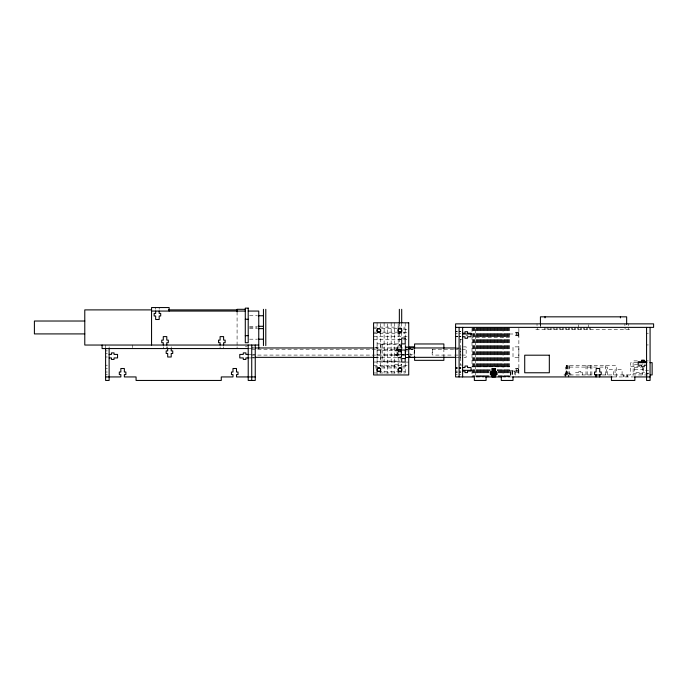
<?xml version="1.0" encoding="UTF-8"?>
<svg xmlns="http://www.w3.org/2000/svg" width="688" height="688" viewBox="0 0 688 688"><rect width="100%" height="100%" fill="white"/><g stroke="black" fill="none" stroke-linecap="round" stroke-linejoin="round"><path stroke-width="0.52" stroke-dasharray="3.44 2.58" d="M401.586 356.84L401.267 346.838L401.697 347.466M397.432 346.838L397.432 357.493L397.01 347.466L397.432 346.821L401.697 346.838M409.472 346.838L405.636 346.838L405.318 347.466L405.318 356.84M414.159 354.956L414.159 349.642M460.289 358.009L460.289 346.296M518.864 358.009L518.864 346.296M405.206 347.466L405.636 346.838M453.624 349.229L432.752 349.229L432.167 349.814L432.167 354.501L432.752 355.085L453.624 355.085M518.864 336.337L518.279 335.753L518.279 332.235L518.864 331.65M518.864 372.655L518.279 372.07L518.279 368.562L518.864 367.968M397.01 355.378L397.01 348.936M405.206 355.378L405.206 348.936M518.133 335.529L518.245 335.469A1.445 1.445 0 0 0 518.675 335.004L518.864 334.239L518.133 334.239M517.428 335.753L518.133 335.563L518.133 332.424M517.428 372.07L518.245 371.787A1.445 1.445 0 0 0 518.675 371.322L518.864 370.565L518.133 370.565M249.563 315.749L257.037 315.749M249.563 326.293L257.037 326.293M373.575 327.144L405.206 327.144M249.563 327.471L257.037 327.471M249.563 328.64L257.037 328.64M373.575 328.666L376.216 328.666M403.452 328.666L405.206 328.666M403.452 329.251L408.724 329.251M629.58 329.371L535.857 329.371L535.857 327.376M455.602 331.65L457.357 331.65M459.111 331.65L460.874 331.65M455.602 331.736L457.357 331.736M459.111 331.736L460.874 331.736M373.575 332.175L376.216 332.175M403.452 332.175L405.206 332.175M518.279 332.235L515.355 332.235L515.355 335.753L518.279 335.753M403.452 332.768L408.724 332.768M455.602 333.233L457.357 333.293M459.111 333.233L460.874 333.293M646.574 333.233L648.328 333.233M373.575 333.706L405.206 333.706M518.133 333.749L518.864 333.749L518.718 333.078A1.445 1.445 0 0 0 518.245 332.519L517.428 332.235M509.49 333.998L518.864 333.998M466.025 335.753L467.9 335.753M373.575 336.251L408.724 336.251M455.602 336.26L457.357 336.26M459.111 336.26L460.874 336.26M455.602 336.337L457.357 336.337M459.111 336.337L460.874 336.337M455.602 336.69L457.357 336.69M459.111 336.69L460.874 336.69M455.602 336.75L457.357 336.75M459.111 336.75L460.874 336.75M509.49 337.507L472.002 337.507L472.002 366.799L509.49 366.799M249.563 339.184L257.037 339.184M398.18 339.218L401.697 339.218M459.997 339.27L462.628 339.27M373.575 339.769L401.697 339.769M403.452 339.769L408.724 339.769M377.093 343.862L401.697 343.862L401.697 358.551M380.903 344.275L400.115 344.275M646.574 344.946L648.328 344.946M377.093 345.625L377.093 359.678M401.697 345.625L399.35 345.625L399.35 332.166M405.206 345.625L405.094 356.917M245.289 346.795L247.241 346.795M463.359 346.881L466.146 346.881L466.146 357.425L463.359 357.425M518.571 346.881L513.007 346.881L513.007 357.425L518.571 357.425M375.33 347.732L377.205 347.732M405.094 347.732L408.724 347.732M251.731 347.965L253.881 347.965M375.304 347.965L407.537 347.965M456.479 347.965L459.111 347.965M248.213 348.558L253.485 348.558M456.479 348.644L459.111 348.644M394.663 349.108L398.18 349.108M251.731 349.229L408.156 349.229M409.222 349.229L413.514 349.229M454.665 349.229L460.926 349.229M461.975 349.229L466.146 349.229M397.432 349.358L401.267 349.358M405.636 349.358L409.472 349.358M411.278 349.358L413.196 349.358M397.432 349.642L401.267 349.642M405.636 349.642L407.554 349.642M411.278 349.642L413.196 349.642M398.18 350.132L401.697 350.132M377.093 350.381L405.206 350.381M105.608 350.897L107.362 350.897M394.663 350.897L398.18 350.897M398.18 350.94L408.724 350.94M398.18 351.25L401.697 351.25M105.608 353.477L107.362 353.477M249.099 354.415L251.731 354.415M252.608 354.415L255.248 354.415M394.663 354.415L408.724 354.449M397.432 354.673L401.697 354.673M405.636 354.673L409.472 354.673M410.005 353.408L410.323 354.673L414.159 354.673M377.093 354.931L405.206 354.931M251.731 355.085L414.58 355.085M454.665 355.085L460.926 355.085M461.975 355.085L466.146 355.085M394.663 355.206L398.18 355.206M105.608 356.995L107.362 356.995M251.731 357.339L253.881 357.339M375.304 357.339L401.087 357.339M405.387 357.339L407.537 357.339M456.479 357.339L459.111 357.339M373.575 357.382L377.093 357.382M397.432 357.476L401.267 357.476M405.636 357.476L409.472 357.476M373.575 357.571L377.205 357.571M405.206 357.571L408.724 357.571M249.099 357.932L251.731 357.932M252.608 357.932L255.248 357.932M637.346 360.882L633.098 360.882L633.158 374.943M646.574 360.882L648.328 360.882M380.903 361.028L400.115 361.028M377.093 361.441L401.697 361.441M373.575 362.026L401.697 362.026L401.697 367.925M405.206 362.086L408.724 362.086M637.372 362.645L630.75 362.645L630.75 374.943M394.663 364.373L401.697 364.408M637.518 364.692L634.499 364.692L634.499 372.303L644.561 372.303M459.997 365.044L462.628 365.044M105.608 365.216L107.362 365.216M373.575 365.543L408.724 365.483M375.33 366.403L377.093 366.403M380.61 366.403L398.18 366.403M402.575 366.403L405.206 366.403M630.75 366.738L642.472 366.738L642.472 374.943M634.499 367.332L640.915 367.332M455.602 367.564L457.357 367.564M459.111 367.564L460.874 367.564M375.33 367.925L377.093 367.925L377.093 333.233M402.575 367.925L405.206 367.925M455.602 367.968L457.357 367.968M459.111 367.968L460.874 367.968M455.602 368.054L457.357 368.054M459.111 368.054L460.874 368.054M105.608 368.501L107.362 368.501M455.602 368.501L457.357 368.501M459.111 368.501L460.874 368.501M518.279 368.562L515.355 368.562L515.355 375.958M634.499 369.671L643.056 369.671L643.056 368.192M518.133 370.067L518.864 370.067L518.675 369.31A1.445 1.445 0 0 0 518.245 368.837L517.428 368.562M645.559 370.256L648.517 370.256M509.49 370.316L518.864 370.316M455.602 371.073L457.357 371.073M459.111 371.073L460.874 371.073M515.355 371.073L510.668 371.073L510.668 376.938M403.452 371.443L405.206 371.443M105.608 372.01L107.362 372.01M455.602 372.01L457.357 372.01M459.111 372.01L460.874 372.01M515.355 372.07L518.279 372.07M455.602 372.578L457.357 372.655M459.111 372.655L460.874 372.578M373.575 372.965L405.206 372.965M645.722 373.188L648.93 373.188M633.098 373.421L644.776 373.421M646.574 373.421L648.328 373.421M105.608 374.59L107.362 374.59M455.602 374.59L457.357 374.59M459.111 374.59L460.874 374.59M563.859 374.943L593.753 374.943M602.344 374.943L648.182 374.943M511.726 376.938L503.048 376.938L503.048 327.376M613.085 376.938L633.622 376.938M643.581 367.813L643.581 373.188M642.472 363.789L642.472 364.623M628.411 323.859L628.411 325.622M628.239 327.376L628.239 329.371M627.602 374.943L627.602 376.938M626.897 374.943L626.897 376.938M625.074 327.376L625.074 329.371M624.893 323.859L624.893 325.622M624.068 374.943L624.068 376.938M623.362 374.943L623.362 376.938M622.081 374.943L622.081 369.671L615.055 369.671L615.055 374.943M616.224 376.938L616.224 365.569L566.198 365.569L566.198 374.943M613.3 374.943L613.3 369.671L606.266 369.671L606.266 374.943M607.323 374.943L607.323 367.091L565.734 367.091L565.734 374.943M605.681 365.569L605.681 374.943M591.861 365.569L591.861 376.938M590.682 365.569L590.682 376.938M590.571 327.376L590.571 329.371M589.392 327.376L589.392 329.371M588.343 324.736L588.343 327.376M587.595 327.376L587.595 329.371M587.174 365.569L587.174 374.943M586.417 327.376L586.417 329.371M585.995 365.569L585.995 374.943M584.619 327.376L584.619 329.371M583.441 327.376L583.441 329.371M582.598 374.943L582.598 372.604L575.572 372.604L575.572 374.943M581.644 327.376L581.644 329.371M580.844 372.604L580.844 371.425L577.327 371.425L577.327 372.604M580.466 327.376L580.466 329.371M578.737 324.736L578.737 327.376M578.668 327.376L578.668 329.371M577.49 327.376L577.49 329.371M575.693 327.376L575.693 329.371M574.514 327.376L574.514 329.371M572.717 327.376L572.717 329.371M571.539 327.376L571.539 329.371M570.885 374.943L570.885 373.773L565.029 373.773L565.02 376.938M569.741 327.376L569.741 329.371M569.716 365.569L569.716 374.943M568.907 374.943L568.907 376.938M568.838 365.569L568.838 373.773M568.563 327.376L568.563 329.371M568.555 374.943L568.555 376.938M567.488 365.569L567.488 374.943M567.075 365.569L567.075 373.773M566.757 327.376L566.757 329.371M566.637 365.569L566.637 373.773M566.319 365.569L566.319 376.938M565.588 327.376L565.588 329.371M565.364 374.943L565.364 376.938M563.782 327.376L563.782 329.371M562.612 327.376L562.612 329.371M560.806 327.376L560.806 329.371M559.636 327.376L559.636 329.371M557.83 327.376L557.83 329.371M556.661 327.376L556.661 329.371M554.855 327.376L554.855 329.371M553.685 327.376L553.685 329.371M551.879 327.376L551.879 329.371M550.71 327.376L550.71 329.371M548.904 327.376L548.904 329.371M547.734 327.376L547.734 329.371M545.928 327.376L545.928 329.371M544.758 327.376L544.758 329.371M540.544 323.859L540.544 325.622M540.424 323.859L540.364 329.371M537.199 327.376L537.199 329.371M537.027 323.859L537.027 325.622M518.864 328.322L518.864 376.938M518.133 368.742L518.133 371.881M516.731 332.235L516.731 335.753M516.731 368.562L516.731 372.07M514.495 371.073L514.512 376.938M512.741 371.073L512.749 376.938M512.56 371.073L512.56 376.938M510.995 371.073L510.995 376.938M510.806 371.073L510.806 376.938M509.49 327.376L509.49 376.938M508.905 327.376L508.905 376.938M508.32 327.376L508.32 376.938M507.735 327.376L507.735 376.938M507.151 327.376L507.151 376.938M506.566 327.376L506.566 376.938M505.981 327.376L505.981 376.938M505.396 327.376L505.396 376.938M504.811 327.376L504.811 376.938M504.218 327.376L504.218 376.938M503.633 327.376L503.633 376.938M502.464 327.376L502.464 376.938M501.879 327.376L501.879 376.938M501.294 327.376L501.294 376.938M500.709 327.376L500.709 376.938M500.124 327.376L500.124 376.938M499.531 327.376L499.531 376.938M498.946 327.376L498.946 376.938M498.361 327.376L498.361 376.938M497.777 327.376L497.777 370.858M497.192 327.376L497.192 370.858M496.607 327.376L496.607 366.799M496.022 327.376L496.022 366.799M495.437 327.376L495.437 366.799M494.853 327.376L494.853 366.799M494.259 327.376L494.259 366.799M493.674 327.376L493.674 366.799M493.09 327.376L493.09 366.799M492.505 327.376L492.505 366.799M491.92 327.376L491.92 366.799M491.335 327.376L491.335 366.799M490.75 327.376L490.75 366.799M490.166 327.376L490.166 370.858M489.581 327.376L489.581 370.858M488.987 327.376L488.987 376.938M488.403 327.376L488.403 376.938M487.818 327.376L487.818 376.938M487.233 327.376L487.233 376.938M486.648 327.376L486.648 376.938M486.063 327.376L486.063 376.938M485.479 327.376L485.479 376.938M484.894 327.376L484.894 376.938M484.3 327.376L484.3 376.938L475.52 376.938L475.52 327.376M483.716 327.376L483.716 376.938M483.131 327.376L483.131 376.938M482.546 327.376L482.546 376.938M481.961 327.376L481.961 376.938M481.376 327.376L481.376 376.938M480.792 327.376L480.792 376.938M480.207 327.376L480.207 376.938M479.622 327.376L479.622 376.938M479.029 327.376L479.029 376.938M478.444 327.376L478.444 376.938M477.859 327.376L477.859 376.938M477.274 327.376L477.274 376.938M476.689 327.376L476.689 376.938M476.105 327.376L476.105 376.938M474.935 327.376L474.935 376.938M474.35 327.376L474.35 376.938M473.757 327.376L473.757 376.938M473.172 327.376L473.172 376.938M472.587 327.376L472.587 332.442M472.587 333.456L472.587 376.938M472.002 328.322L472.002 333.998M472.002 370.316L472.002 376.938M460.289 339.27L460.289 365.044M443.872 348.455L443.872 355.851M432.752 349.229L432.752 355.085M414.58 349.59L414.58 355.851M414.288 350.08L414.288 355.085M405.206 322.81L405.206 337.129M405.206 343.897L405.206 358.551M405.206 363.247L405.206 374.96M401.697 322.767L401.697 328.666M401.697 332.166L401.697 338.04M401.697 371.443L401.697 372.965M401.405 344.559L401.405 357.046M400.115 343.862L400.115 361.441M399.35 322.767L399.35 327.858M398.18 323.781L398.18 328.666L380.61 328.666L380.61 322.81M398.18 373.197L398.18 371.443L380.61 371.443L380.61 372.965M394.663 322.81L394.663 373.197M391.154 322.81L391.154 373.197M387.636 323.781L387.636 373.197M384.119 322.81L384.119 373.197M382.184 343.862L382.184 361.441M380.903 343.862L380.903 361.441M377.093 322.81L377.093 328.124M377.093 371.443L377.093 374.96M252.9 346.795L252.9 348.558M237.085 311.741L237.085 345.006M237.085 346.795L237.085 348.558M223.609 346.795L223.609 348.558M220.1 346.795L220.1 348.558M171.217 346.795L171.217 348.558M167.7 346.795L167.7 348.558M166.788 346.795L166.788 348.558M163.28 346.795L163.28 348.558M159.177 307.553L159.177 309.308M155.66 307.553L155.66 309.308M132.552 345.041L132.552 347.681M109.125 346.795L109.125 348.558M105.608 345.041L105.608 348.558M398.18 332.175L380.61 332.175L380.61 367.925L398.18 367.925L398.18 332.175"/><path stroke-width="1.03" d="M409.79 348.721L410.323 346.838L414.159 346.838L414.477 348.721M409.79 356.84L409.472 357.493M414.159 357.493L414.477 356.84M245.289 309.308L237.085 309.308L237.085 311.741M151.283 309.892L84.779 309.892L84.779 345.041L258.757 345.041M168.44 309.892L237.085 309.892M151.558 311.062L245.289 311.062M248.213 311.062L258.757 311.062L258.757 348.558M258.103 315.749L263.444 315.749M245.289 319.266L248.213 319.266M84.779 321.021L34.4 321.021L34.4 333.912L84.779 333.912M258.103 326.293L263.444 326.293M455.602 327.376L653.6 327.376L653.6 323.859L455.602 323.859L455.602 376.938L474.35 376.938L474.35 380.447L486.063 380.447L486.063 376.938M258.103 328.64L263.444 328.64M377.093 328.666L379.724 328.666M401.697 328.666L398.18 328.666L398.18 332.175M379.724 332.175L377.093 332.175L377.093 329.543M399.057 332.175L401.697 332.175L401.697 329.543M462.628 333.233L464.976 333.233L464.976 331.711L467.548 331.711L467.548 333.233L471.065 333.233L471.065 336.75L467.548 336.75L467.548 338.272L464.976 338.272L464.976 336.75L462.628 336.75M462.628 333.998L472.002 333.998M245.289 335.667L248.213 335.667M258.103 339.184L263.444 339.184M254.956 347.965L374.229 347.965M408.612 347.965L455.895 347.965M248.213 348.558L102.091 348.558L102.091 345.041M109.125 354.415L111.465 354.415L111.465 352.892L114.045 352.892L114.045 354.415L117.553 354.415L117.553 357.932L114.045 357.932L114.045 359.454L111.465 359.454L111.465 357.932L109.125 357.932M248.213 354.415L245.874 354.415L245.874 352.892L243.294 352.892L243.294 354.415L239.777 354.415L239.777 357.932L243.294 357.932L243.294 359.454L245.874 359.454L245.874 357.932L248.213 357.932M254.956 357.339L374.229 357.339M408.612 357.339L455.895 357.339M410.005 356.84L410.323 357.476L414.159 357.476M641.594 360.882L644.776 360.882M646.574 361.707L644.226 361.707L644.226 360.177L641.646 360.177L641.646 361.707L638.137 361.707L638.137 365.216L641.646 365.216L641.646 366.738L644.226 366.738L644.226 365.216L646.574 365.216M642.472 362.051L646.574 362.051M638.206 362.645L646.866 362.645M650.022 362.645L652.138 362.645L652.138 374.943L650.16 374.943M462.628 367.564L464.976 367.564L464.976 366.042L467.548 366.042L467.548 367.564L471.065 367.564L471.065 371.073L467.548 371.073L467.548 372.604L464.976 372.604L464.976 371.073L462.628 371.073M377.093 367.925L379.724 367.925M399.057 367.925L401.697 367.925M462.628 370.316L472.002 370.316M379.724 371.443L377.093 371.443L377.093 368.802M399.057 371.443L401.697 371.443L401.697 368.802M491.92 372.01L490.398 372.01L490.398 374.59L491.92 374.59M495.437 372.01L496.96 372.01L496.96 374.59L495.437 374.59M595.034 374.943L600.332 374.943M105.608 376.938L120.839 376.938L120.839 374.59L119.316 374.59L119.316 372.01L120.839 372.01L120.839 368.501L124.356 368.501L124.356 372.01L125.878 372.01L125.878 374.59L124.356 374.59L124.356 376.938L136.069 376.938L136.069 380.447L221.269 380.447L221.269 376.938L232.983 376.938L232.983 374.59L231.46 374.59L231.46 372.01L232.983 372.01L232.983 368.501L236.5 368.501L236.5 372.01L238.022 372.01L238.022 374.59L236.5 374.59L236.5 376.938L255.248 376.938M485.479 376.938L501.879 376.938M512.508 376.938L612.406 376.938M634.56 376.938L650.083 376.938M409.472 346.838L410.005 348.721M650.083 327.376L650.083 380.447L646.574 380.447L646.574 327.376M634.852 376.938L634.852 380.447L611.426 380.447L611.426 376.938M626.656 324.211L626.656 316.833L540.424 316.833L540.424 324.211M620.413 316.833L620.413 317.89M599.704 376.938L599.704 374.59L601.226 374.59L601.226 372.01L599.704 372.01L599.704 368.501L596.195 368.501L596.057 372.01L594.535 372.01L594.535 374.59L596.057 374.59L596.057 376.938M545.025 316.833L545.025 317.89M513.007 376.938L513.007 380.447L501.294 380.447L501.294 376.938M496.607 371.864L496.607 374.908M496.022 371.864L496.022 374.908M495.437 376.938L495.437 368.501L491.92 368.501L491.92 376.938M494.853 368.828L494.853 376.938M494.259 368.828L494.259 376.938M493.674 368.828L493.674 376.938M493.09 368.828L493.09 376.938M492.505 368.828L492.505 376.938M491.335 371.864L491.335 374.908M490.75 371.864L490.75 374.908M462.628 327.376L462.628 376.938M459.111 327.376L459.111 376.938M443.872 348.455L443.872 343.966L414.58 343.966L414.58 348.842M443.872 356.651L443.872 360.34L414.58 360.34L414.58 356.651M409.893 347.466L409.893 348.842M401.697 309.308L401.697 322.767M399.35 309.308L399.35 323.136M398.18 368.802L398.18 371.443M380.61 329.543L380.61 332.175M380.61 368.802L380.61 371.443M265.792 309.308L265.792 345.625M263.444 309.308L263.444 345.625M255.248 345.041L255.248 380.447L248.213 380.447L248.213 345.041M251.731 345.041L251.731 380.447M223.609 345.041L223.609 342.701L225.139 342.701L225.139 340.121L223.609 340.121L223.609 336.604L220.1 336.604L220.1 340.121L218.578 340.121L218.578 342.701L220.1 342.701L220.1 345.041M171.217 348.558L171.217 350.897L172.74 350.897L172.74 353.477L171.217 353.477L171.217 356.995L167.7 356.995L167.7 353.477L166.178 353.477L166.178 350.897L167.7 350.897L167.7 348.558M169.136 311.062L169.136 307.553L151.558 307.553L151.558 345.041M166.788 345.041L166.788 342.701L168.311 342.701L168.311 340.121L166.788 340.121L166.788 336.604L163.28 336.604L163.28 340.121L161.749 340.121L161.749 342.701L163.28 342.701L163.28 345.041M159.177 311.062L159.177 313.41L160.7 313.41L160.7 315.99L159.177 315.99L159.177 319.499L155.66 319.499L155.66 315.99L154.138 315.99L154.138 313.41L155.66 313.41L155.66 311.062M109.125 348.558L109.125 380.447L105.608 380.447L105.608 348.558M248.213 308.138L245.289 308.138L245.289 342.753L248.213 342.701L248.213 308.138M408.724 322.81L373.575 322.81L373.575 374.96L408.724 374.96L408.724 322.81M405.206 338.04L401.697 338.04L401.697 343.897L405.206 343.897L405.206 338.04M549.325 355.197L524.72 355.197L524.72 372.767L549.325 372.767L549.325 355.197M405.206 358.551L401.697 358.551L401.697 362.069L405.206 362.069L405.206 358.551M377.97 331.943A1.754 1.754 0 0 0 380.61 330.421A1.754 1.754 0 0 0 377.97 328.898A1.754 1.754 0 0 0 377.97 331.943M377.97 371.202A1.754 1.754 0 0 0 380.61 369.688A1.754 1.754 0 0 0 377.97 368.166A1.754 1.754 0 0 0 377.97 371.202M399.057 331.943A1.754 1.754 0 0 0 401.697 330.421A1.754 1.754 0 0 0 399.057 328.898A1.754 1.754 0 0 0 399.057 331.943M399.057 371.202A1.754 1.754 0 0 0 401.697 369.688A1.754 1.754 0 0 0 399.057 368.166A1.754 1.754 0 0 0 399.057 371.202"/></g></svg>
